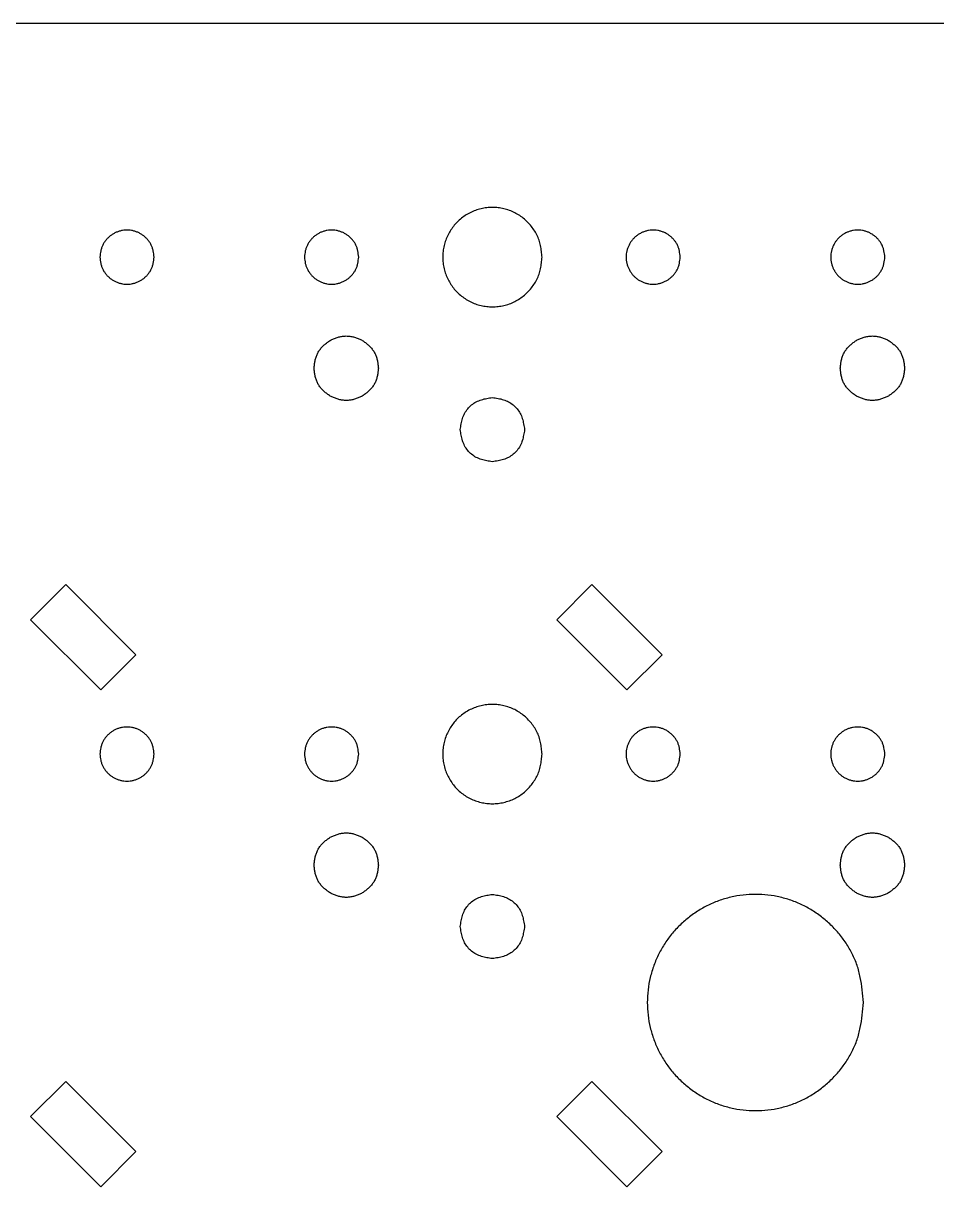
# Model space of a CAD drawing. Extents: x 1 to 215, y -90 to -6.
# Drawn here: x 28.76 to 60.01, y -45.49 to -5.68 of the extents above; entities that cross this region are included whole.
import ezdxf

# ---------------------------------------------------------------- set-up
doc = ezdxf.new("R2010")
doc.units = 0
for name, color, linetype in [('Cork_Diodes', 7, 'CONTINUOUS'), ('Cork_Holes', 7, 'CONTINUOUS'), ('Cork_Outline', 7, 'CONTINUOUS')]:
    doc.layers.add(name, color=color, linetype=linetype)

msp = doc.modelspace()

# ---------------------------------------------------------------- linework, layer by layer
at = {"layer": 'Cork_Diodes', "color": 2}
for points in [[(30.214178, -24.886792), (29.012758, -26.088212)], [(32.614177, -27.286801), (30.214178, -24.886792)], [(48.215158, -24.886792), (47.013738, -26.088212)], [(50.615157, -27.286801), (48.215158, -24.886792)], [(31.412759, -28.488221), (29.012758, -26.088212)], [(49.413737, -28.488221), (47.013738, -26.088212)], [(32.614177, -27.286801), (31.412759, -28.488221)], [(50.615157, -27.286801), (49.413737, -28.488221)], [(30.214178, -41.887012), (29.012758, -43.088432)], [(32.614177, -44.287021), (30.214178, -41.887012)], [(48.215158, -41.887012), (47.013738, -43.088432)], [(50.615157, -44.287021), (48.215158, -41.887012)], [(31.412759, -45.488441), (29.012758, -43.088432)], [(49.413737, -45.488441), (47.013738, -43.088432)], [(32.614177, -44.287021), (31.412759, -45.488441)], [(50.615157, -44.287021), (49.413737, -45.488441)]]:
    msp.add_lwpolyline(points, dxfattribs=at)
at = {"layer": 'Cork_Holes', "color": 1}
for points, knots in [([(46.509916, -13.685286), (46.503154, -13.751448), (46.489677, -13.883307), (46.460006, -14.079345), (46.411274, -14.270325), (46.33492, -14.451488), (46.235667, -14.620988), (46.116345, -14.778773), (45.979905, -14.923037), (45.827698, -15.051305), (45.661831, -15.160996), (45.484001, -15.25018), (45.296842, -15.318079), (45.103921, -15.363628), (44.907991, -15.386186), (44.711788, -15.386188), (44.515933, -15.363634), (44.323113, -15.318069), (44.135974, -15.250134), (43.957962, -15.160925), (43.791696, -15.051373), (43.639291, -14.923275), (43.503428, -14.779049), (43.385942, -14.620707), (43.287839, -14.450787), (43.209455, -14.269865), (43.152476, -14.080087), (43.117746, -13.884049), (43.106007, -13.685286), (43.117746, -13.486523), (43.152476, -13.290484), (43.209455, -13.100707), (43.287839, -12.919785), (43.385942, -12.749865), (43.503428, -12.591523), (43.639291, -12.447296), (43.791696, -12.319199), (43.957961, -12.209647), (44.135973, -12.120439), (44.323112, -12.052505), (44.515937, -12.006975), (44.711785, -11.984386), (44.907993, -11.984389), (45.103917, -12.006982), (45.296843, -12.052494), (45.484001, -12.120393), (45.661831, -12.209575), (45.827698, -12.319266), (45.979905, -12.447535), (46.116345, -12.591799), (46.235667, -12.749584), (46.33492, -12.919084), (46.411273, -13.100247), (46.460007, -13.291226), (46.489682, -13.487265), (46.503156, -13.619124), (46.509916, -13.685286)], [0, 0, 0, 0, 0.199511, 0.397619, 0.594372, 0.789098, 0.985319, 1.182187, 1.381317, 1.579793, 1.778027, 1.976498, 2.175217, 2.373979, 2.569805, 2.765573, 2.961313, 3.159932, 3.358595, 3.557251, 3.755903, 3.954561, 4.153184, 4.348959, 4.544746, 4.740525, 4.939158, 5.137817, 5.336466, 5.535115, 5.733774, 5.932407, 6.128186, 6.323973, 6.519748, 6.718371, 6.917029, 7.115681, 7.314337, 7.512997, 7.711611, 7.907354, 8.103122, 8.29895, 8.497707, 8.696423, 8.894895, 9.093128, 9.291605, 9.490735, 9.687603, 9.883824, 10.07855, 10.275303, 10.473412, 10.672922, 10.672922, 10.672922, 10.672922]), ([(33.235069, -13.685286), (33.23139, -13.721284), (33.224056, -13.793031), (33.207918, -13.8997), (33.181394, -14.003613), (33.139851, -14.102184), (33.085846, -14.194408), (33.02092, -14.280261), (32.946683, -14.358762), (32.863862, -14.428559), (32.773611, -14.488248), (32.676852, -14.536781), (32.575014, -14.573715), (32.470044, -14.598501), (32.363429, -14.610704), (32.256679, -14.610709), (32.150111, -14.598492), (32.045183, -14.57376), (31.943363, -14.536769), (31.846509, -14.488208), (31.756038, -14.428596), (31.673111, -14.358892), (31.599189, -14.28041), (31.535259, -14.194256), (31.481881, -14.101803), (31.43923, -14.003363), (31.408227, -13.900103), (31.38933, -13.793435), (31.382942, -13.685286), (31.389329, -13.577137), (31.408223, -13.470468), (31.439231, -13.367209), (31.481881, -13.268769), (31.535259, -13.176315), (31.599189, -13.090162), (31.673109, -13.011679), (31.756038, -12.941977), (31.846501, -12.88236), (31.943367, -12.833832), (32.04519, -12.796867), (32.150105, -12.772066), (32.256679, -12.759867), (32.36343, -12.759864), (32.470039, -12.772082), (32.575024, -12.796811), (32.676848, -12.833793), (32.773611, -12.882322), (32.863861, -12.942013), (32.946682, -13.011809), (33.020917, -13.090312), (33.085845, -13.176163), (33.139849, -13.268388), (33.181396, -13.366958), (33.207913, -13.470873), (33.224059, -13.57754), (33.231391, -13.649287), (33.235069, -13.685286)], [0, 0, 0, 0, 0.108553, 0.21635, 0.323408, 0.429357, 0.53612, 0.643238, 0.751593, 0.85959, 0.967456, 1.075448, 1.183572, 1.291721, 1.398267, 1.504788, 1.611288, 1.719349, 1.827449, 1.93555, 2.043643, 2.151738, 2.259817, 2.366341, 2.472869, 2.57939, 2.68747, 2.795567, 2.903651, 3.011736, 3.119833, 3.227913, 3.334435, 3.440963, 3.547486, 3.655564, 3.76366, 3.871754, 3.979841, 4.087936, 4.196008, 4.302508, 4.409029, 4.515575, 4.623717, 4.731849, 4.839844, 4.947709, 5.055706, 5.16406, 5.271178, 5.377942, 5.483891, 5.590948, 5.698746, 5.807299, 5.807299, 5.807299, 5.807299]), ([(40.235055, -13.685286), (40.231376, -13.721284), (40.224042, -13.793031), (40.207904, -13.8997), (40.18138, -14.003613), (40.139837, -14.102184), (40.085832, -14.194409), (40.020903, -14.28026), (39.946668, -14.358763), (39.863847, -14.428559), (39.773597, -14.488249), (39.676837, -14.53678), (39.574999, -14.573715), (39.47003, -14.598501), (39.363415, -14.610704), (39.256665, -14.610709), (39.150097, -14.598492), (39.045169, -14.57376), (38.943349, -14.536769), (38.846495, -14.488208), (38.756023, -14.428597), (38.673096, -14.358892), (38.599175, -14.28041), (38.535245, -14.194256), (38.481867, -14.101803), (38.439216, -14.003363), (38.408213, -13.900103), (38.389316, -13.793435), (38.382928, -13.685286), (38.389315, -13.577137), (38.408209, -13.470468), (38.439217, -13.367209), (38.481867, -13.268769), (38.535245, -13.176315), (38.599175, -13.090162), (38.673095, -13.011679), (38.756024, -12.941977), (38.846487, -12.88236), (38.943353, -12.833832), (39.045176, -12.796867), (39.150091, -12.772066), (39.256665, -12.759867), (39.363416, -12.759864), (39.470025, -12.772082), (39.575009, -12.796811), (39.676833, -12.833793), (39.773597, -12.882322), (39.863847, -12.942013), (39.946668, -13.011809), (40.020903, -13.090312), (40.085831, -13.176163), (40.139835, -13.268388), (40.181382, -13.366958), (40.207899, -13.470873), (40.224045, -13.57754), (40.231377, -13.649287), (40.235055, -13.685286)], [0, 0, 0, 0, 0.108553, 0.21635, 0.323408, 0.429357, 0.536121, 0.643239, 0.751593, 0.85959, 0.967456, 1.075449, 1.183572, 1.29172, 1.398267, 1.504788, 1.611287, 1.719349, 1.827449, 1.93555, 2.043643, 2.151738, 2.259817, 2.36634, 2.472868, 2.57939, 2.687469, 2.795567, 2.903651, 3.011735, 3.119833, 3.227913, 3.334434, 3.440962, 3.547486, 3.655564, 3.763659, 3.871753, 3.97984, 4.087936, 4.196008, 4.302507, 4.409028, 4.515575, 4.623716, 4.731848, 4.839843, 4.947709, 5.055706, 5.16406, 5.271178, 5.377942, 5.483891, 5.590948, 5.698745, 5.807299, 5.807299, 5.807299, 5.807299]), ([(51.235033, -13.685286), (51.231354, -13.721284), (51.22402, -13.793031), (51.207882, -13.8997), (51.181358, -14.003613), (51.139815, -14.102184), (51.08581, -14.194408), (51.020884, -14.280261), (50.946647, -14.358762), (50.863826, -14.428559), (50.773575, -14.488248), (50.676815, -14.53678), (50.574977, -14.573715), (50.470008, -14.598501), (50.363393, -14.610704), (50.256643, -14.610709), (50.150075, -14.598492), (50.045147, -14.57376), (49.943327, -14.536769), (49.846473, -14.488208), (49.756001, -14.428597), (49.673074, -14.358892), (49.599153, -14.28041), (49.535223, -14.194256), (49.481845, -14.101803), (49.439194, -14.003363), (49.408191, -13.900103), (49.389294, -13.793435), (49.382906, -13.685286), (49.389293, -13.577137), (49.408187, -13.470468), (49.439195, -13.367209), (49.481845, -13.268769), (49.535223, -13.176315), (49.599153, -13.090162), (49.673073, -13.011679), (49.756002, -12.941977), (49.846465, -12.88236), (49.943331, -12.833832), (50.045154, -12.796867), (50.150069, -12.772066), (50.256643, -12.759867), (50.363394, -12.759864), (50.470003, -12.772082), (50.574987, -12.796811), (50.676811, -12.833793), (50.773575, -12.882322), (50.863825, -12.942013), (50.946646, -13.011809), (51.020881, -13.090312), (51.085809, -13.176163), (51.139813, -13.268388), (51.18136, -13.366958), (51.207877, -13.470873), (51.224023, -13.57754), (51.231355, -13.649287), (51.235033, -13.685286)], [0, 0, 0, 0, 0.108553, 0.21635, 0.323408, 0.429357, 0.53612, 0.643238, 0.751593, 0.85959, 0.967456, 1.075449, 1.183573, 1.291721, 1.398267, 1.504788, 1.611288, 1.719349, 1.827449, 1.93555, 2.043644, 2.151739, 2.259817, 2.366341, 2.472869, 2.57939, 2.68747, 2.795567, 2.903652, 3.011736, 3.119833, 3.227913, 3.334435, 3.440963, 3.547486, 3.655564, 3.76366, 3.871754, 3.979841, 4.087936, 4.196008, 4.302508, 4.409029, 4.515575, 4.623716, 4.731848, 4.839844, 4.947709, 5.055706, 5.16406, 5.271178, 5.377942, 5.483891, 5.590948, 5.698746, 5.807299, 5.807299, 5.807299, 5.807299]), ([(58.235019, -13.685286), (58.23134, -13.721284), (58.224006, -13.793031), (58.207868, -13.8997), (58.181344, -14.003613), (58.139801, -14.102184), (58.085796, -14.194409), (58.020867, -14.28026), (57.946632, -14.358763), (57.863811, -14.428559), (57.773561, -14.488249), (57.676801, -14.53678), (57.574963, -14.573715), (57.469994, -14.598501), (57.363379, -14.610704), (57.256629, -14.610709), (57.150061, -14.598492), (57.045133, -14.57376), (56.943313, -14.536769), (56.846459, -14.488208), (56.755988, -14.428596), (56.673061, -14.358892), (56.599139, -14.28041), (56.535209, -14.194256), (56.481831, -14.101803), (56.43918, -14.003363), (56.408177, -13.900103), (56.38928, -13.793435), (56.382892, -13.685286), (56.389279, -13.577137), (56.408173, -13.470468), (56.439181, -13.367209), (56.481831, -13.268769), (56.535209, -13.176315), (56.599139, -13.090162), (56.673059, -13.011679), (56.755988, -12.941977), (56.846451, -12.88236), (56.943317, -12.833832), (57.04514, -12.796867), (57.150055, -12.772066), (57.256629, -12.759867), (57.36338, -12.759864), (57.469989, -12.772082), (57.574973, -12.796811), (57.676797, -12.833793), (57.773561, -12.882322), (57.863811, -12.942013), (57.946632, -13.011809), (58.020867, -13.090312), (58.085795, -13.176163), (58.139799, -13.268388), (58.181346, -13.366958), (58.207863, -13.470873), (58.224009, -13.57754), (58.231341, -13.649287), (58.235019, -13.685286)], [0, 0, 0, 0, 0.108553, 0.21635, 0.323408, 0.429357, 0.536121, 0.643239, 0.751593, 0.85959, 0.967456, 1.075449, 1.183572, 1.29172, 1.398267, 1.504788, 1.611287, 1.719349, 1.827449, 1.93555, 2.043642, 2.151738, 2.259817, 2.36634, 2.472868, 2.57939, 2.687469, 2.795567, 2.903651, 3.011735, 3.119832, 3.227913, 3.334434, 3.440962, 3.547486, 3.655564, 3.763659, 3.871753, 3.97984, 4.087936, 4.196008, 4.302507, 4.409028, 4.515575, 4.623716, 4.731847, 4.839843, 4.947709, 5.055706, 5.16406, 5.271178, 5.377942, 5.483891, 5.590948, 5.698745, 5.807299, 5.807299, 5.807299, 5.807299]), ([(38.709928, -17.485285), (38.714394, -17.442604), (38.723303, -17.35745), (38.742619, -17.230638), (38.773913, -17.106684), (38.822375, -16.988589), (38.886, -16.878387), (38.964053, -16.777375), (39.05575, -16.68829), (39.155909, -16.60815), (39.225198, -16.557859), (39.259928, -16.532652)], [0, 0, 0, 0, 0.128737, 0.256844, 0.384549, 0.511268, 0.638499, 0.765225, 0.892934, 1.021036, 1.149772, 1.149772, 1.149772, 1.149772]), ([(39.259928, -16.532652), (39.299122, -16.515179), (39.377318, -16.480318), (39.496795, -16.433639), (39.619793, -16.398771), (39.7463, -16.381697), (39.873555, -16.381691), (40.000052, -16.398788), (40.123073, -16.433572), (40.242536, -16.4803), (40.320733, -16.515173), (40.359928, -16.532652)], [0, 0, 0, 0, 0.128733, 0.256834, 0.384538, 0.511267, 0.6385, 0.765226, 0.892919, 1.02103, 1.149773, 1.149773, 1.149773, 1.149773]), ([(40.359928, -16.532652), (40.394658, -16.557859), (40.463947, -16.60815), (40.564106, -16.68829), (40.655803, -16.777375), (40.733856, -16.878387), (40.797481, -16.988589), (40.845943, -17.106684), (40.877239, -17.230638), (40.896559, -17.35745), (40.905464, -17.442603), (40.909928, -17.485285)], [0, 0, 0, 0, 0.128735, 0.256838, 0.384546, 0.511273, 0.638504, 0.765223, 0.892928, 1.021036, 1.149772, 1.149772, 1.149772, 1.149772]), ([(56.709892, -17.485285), (56.714358, -17.442604), (56.723267, -17.35745), (56.742583, -17.230638), (56.773877, -17.106684), (56.822339, -16.988589), (56.885964, -16.878387), (56.964017, -16.777375), (57.055714, -16.68829), (57.155873, -16.60815), (57.225162, -16.557859), (57.259892, -16.532652)], [0, 0, 0, 0, 0.128737, 0.256844, 0.384549, 0.511268, 0.638499, 0.765225, 0.892934, 1.021036, 1.149772, 1.149772, 1.149772, 1.149772]), ([(57.259892, -16.532652), (57.299086, -16.515179), (57.377282, -16.480318), (57.496759, -16.433639), (57.619757, -16.398771), (57.746264, -16.381697), (57.873519, -16.381691), (58.000016, -16.398788), (58.123037, -16.433572), (58.2425, -16.4803), (58.320697, -16.515173), (58.359892, -16.532652)], [0, 0, 0, 0, 0.128733, 0.256834, 0.384538, 0.511267, 0.6385, 0.765226, 0.892919, 1.02103, 1.149773, 1.149773, 1.149773, 1.149773]), ([(58.359892, -16.532652), (58.394622, -16.557859), (58.463911, -16.60815), (58.56407, -16.68829), (58.655767, -16.777375), (58.73382, -16.878387), (58.797445, -16.988589), (58.845907, -17.106684), (58.877203, -17.230638), (58.896523, -17.35745), (58.905428, -17.442603), (58.909892, -17.485285)], [0, 0, 0, 0, 0.128735, 0.256838, 0.384546, 0.511273, 0.638504, 0.765223, 0.892928, 1.021036, 1.149772, 1.149772, 1.149772, 1.149772]), ([(39.259928, -18.437917), (39.225198, -18.41271), (39.155909, -18.362419), (39.05575, -18.282279), (38.964053, -18.193194), (38.885999, -18.09218), (38.822371, -17.98197), (38.773918, -17.863865), (38.742617, -17.739914), (38.723298, -17.61311), (38.714392, -17.527963), (38.709928, -17.485285)], [0, 0, 0, 0, 0.128735, 0.256838, 0.384546, 0.511274, 0.638511, 0.765247, 0.892945, 1.02104, 1.14977, 1.14977, 1.14977, 1.14977]), ([(40.909928, -17.485285), (40.905462, -17.527963), (40.896553, -17.61311), (40.877237, -17.739914), (40.845938, -17.863866), (40.797485, -17.981969), (40.733857, -18.09218), (40.655803, -18.193194), (40.564106, -18.282279), (40.463947, -18.362419), (40.394658, -18.41271), (40.359928, -18.437917)], [0, 0, 0, 0, 0.12873, 0.256825, 0.384523, 0.511259, 0.638496, 0.765223, 0.892932, 1.021034, 1.14977, 1.14977, 1.14977, 1.14977]), ([(57.259892, -18.437917), (57.225162, -18.41271), (57.155873, -18.362419), (57.055714, -18.282279), (56.964017, -18.193194), (56.885963, -18.09218), (56.822335, -17.98197), (56.773882, -17.863865), (56.742581, -17.739914), (56.723262, -17.61311), (56.714356, -17.527963), (56.709892, -17.485285)], [0, 0, 0, 0, 0.128735, 0.256838, 0.384546, 0.511274, 0.638511, 0.765247, 0.892945, 1.02104, 1.14977, 1.14977, 1.14977, 1.14977]), ([(58.909892, -17.485285), (58.905426, -17.527963), (58.896517, -17.61311), (58.877201, -17.739914), (58.845902, -17.863866), (58.797449, -17.981969), (58.733821, -18.09218), (58.655767, -18.193194), (58.56407, -18.282279), (58.463911, -18.362419), (58.394622, -18.41271), (58.359892, -18.437917)], [0, 0, 0, 0, 0.12873, 0.256825, 0.384523, 0.511259, 0.638496, 0.765223, 0.892932, 1.021034, 1.14977, 1.14977, 1.14977, 1.14977]), ([(40.359928, -18.437917), (40.320734, -18.455389), (40.242538, -18.490247), (40.123056, -18.536914), (40.000064, -18.571802), (39.873554, -18.588871), (39.746301, -18.588879), (39.619804, -18.571781), (39.496783, -18.536997), (39.37732, -18.490269), (39.299123, -18.455396), (39.259928, -18.437917)], [0, 0, 0, 0, 0.128731, 0.256831, 0.38454, 0.511266, 0.638499, 0.765225, 0.892918, 1.021028, 1.149771, 1.149771, 1.149771, 1.149771]), ([(43.709918, -19.585282), (43.719978, -19.521188), (43.739975, -19.393773), (43.783263, -19.205846), (43.853539, -19.027739), (43.960226, -18.869563), (44.094205, -18.735585), (44.25238, -18.628895), (44.430486, -18.558618), (44.618409, -18.515326), (44.745824, -18.495334), (44.809918, -18.485277)], [0, 0, 0, 0, 0.194621, 0.386895, 0.577571, 0.765401, 0.955016, 1.142857, 1.333525, 1.525797, 1.720417, 1.720417, 1.720417, 1.720417]), ([(44.809918, -18.485277), (44.874012, -18.495334), (45.001427, -18.515326), (45.189349, -18.558618), (45.367456, -18.628895), (45.525631, -18.735585), (45.65961, -18.869563), (45.766297, -19.027739), (45.836572, -19.205846), (45.87986, -19.393773), (45.899858, -19.521188), (45.909918, -19.585282)], [0, 0, 0, 0, 0.194619, 0.38689, 0.57756, 0.7654, 0.955015, 1.142846, 1.333521, 1.525796, 1.720416, 1.720416, 1.720416, 1.720416]), ([(58.359892, -18.437917), (58.320698, -18.455389), (58.242502, -18.490247), (58.12302, -18.536914), (58.000028, -18.571802), (57.873518, -18.588871), (57.746265, -18.588879), (57.619768, -18.571781), (57.496747, -18.536997), (57.377284, -18.490269), (57.299087, -18.455396), (57.259892, -18.437917)], [0, 0, 0, 0, 0.128731, 0.256831, 0.38454, 0.511266, 0.638499, 0.765225, 0.892918, 1.021028, 1.149771, 1.149771, 1.149771, 1.149771]), ([(44.809918, -20.685288), (44.745824, -20.675224), (44.61841, -20.655217), (44.430486, -20.611922), (44.252386, -20.54164), (44.0942, -20.434973), (43.96022, -20.30099), (43.853549, -20.142806), (43.783259, -19.96471), (43.739976, -19.776789), (43.719978, -19.649376), (43.709918, -19.585282)], [0, 0, 0, 0, 0.194622, 0.386896, 0.577565, 0.765396, 0.955011, 1.142856, 1.333514, 1.525782, 1.720402, 1.720402, 1.720402, 1.720402]), ([(45.909918, -19.585282), (45.899858, -19.649376), (45.87986, -19.776789), (45.836575, -19.964709), (45.766287, -20.142806), (45.659616, -20.30099), (45.525636, -20.434973), (45.36745, -20.54164), (45.18935, -20.611922), (45.001426, -20.655217), (44.874012, -20.675224), (44.809918, -20.685288)], [0, 0, 0, 0, 0.19462, 0.386888, 0.577546, 0.765391, 0.955006, 1.142837, 1.333507, 1.52578, 1.720402, 1.720402, 1.720402, 1.720402]), ([(46.509916, -30.685241), (46.503154, -30.751403), (46.489677, -30.883262), (46.460006, -31.079301), (46.411274, -31.270281), (46.33492, -31.451443), (46.235668, -31.620944), (46.116341, -31.778729), (45.979911, -31.923004), (45.827698, -32.051267), (45.661828, -32.160951), (45.484001, -32.25014), (45.296845, -32.318053), (45.103918, -32.363573), (44.907993, -32.386165), (44.711786, -32.386167), (44.515936, -32.36358), (44.32311, -32.318043), (44.135973, -32.250094), (43.957964, -32.160879), (43.791696, -32.051334), (43.639285, -31.923242), (43.503432, -31.779004), (43.385941, -31.620663), (43.287839, -31.450742), (43.209455, -31.26982), (43.152476, -31.080043), (43.117746, -30.884004), (43.106007, -30.685242), (43.117746, -30.486481), (43.152474, -30.290451), (43.209458, -30.100684), (43.287838, -29.919767), (43.385941, -29.749846), (43.503432, -29.591505), (43.639285, -29.447267), (43.791696, -29.319175), (43.957964, -29.20963), (44.135973, -29.120415), (44.32311, -29.052466), (44.515936, -29.006929), (44.711786, -28.984342), (44.907993, -28.984344), (45.103917, -29.006936), (45.296844, -29.052456), (45.484, -29.120369), (45.661828, -29.209558), (45.827698, -29.319242), (45.979911, -29.447505), (46.116341, -29.59178), (46.235668, -29.749565), (46.33492, -29.919066), (46.41127, -30.100223), (46.460009, -30.291193), (46.489682, -30.487223), (46.503156, -30.61908), (46.509916, -30.685241)], [0, 0, 0, 0, 0.199511, 0.397619, 0.594372, 0.789098, 0.985319, 1.182187, 1.381325, 1.579798, 1.778028, 1.976503, 2.175223, 2.373983, 2.569811, 2.765579, 2.961321, 3.159937, 3.358602, 3.557261, 3.755909, 3.954563, 4.153195, 4.34897, 4.544757, 4.740536, 4.939169, 5.137828, 5.336477, 5.535125, 5.733777, 5.932392, 6.128171, 6.323958, 6.519733, 6.718365, 6.917019, 7.115668, 7.314327, 7.512991, 7.711607, 7.90735, 8.103118, 8.298946, 8.497705, 8.696425, 8.8949, 9.09313, 9.291603, 9.490741, 9.687609, 9.88383, 10.078556, 10.275292, 10.473393, 10.672903, 10.672903, 10.672903, 10.672903]), ([(33.235069, -30.685241), (33.23139, -30.721244), (33.224057, -30.792992), (33.207919, -30.899662), (33.181389, -31.003575), (33.139854, -31.102155), (33.085847, -31.194388), (33.020922, -31.280242), (32.946684, -31.358738), (32.86386, -31.428521), (32.77361, -31.488203), (32.676852, -31.536737), (32.575013, -31.573674), (32.470047, -31.598489), (32.363429, -31.610684), (32.256679, -31.610691), (32.150111, -31.598475), (32.045181, -31.573736), (31.943364, -31.53673), (31.846513, -31.488163), (31.75604, -31.428559), (31.67311, -31.358867), (31.599187, -31.280391), (31.535258, -31.194236), (31.481877, -31.101774), (31.439235, -31.003325), (31.408226, -30.900064), (31.389329, -30.793396), (31.382942, -30.685247), (31.389329, -30.577098), (31.408226, -30.47043), (31.439228, -30.367167), (31.481881, -30.268725), (31.535259, -30.176271), (31.599189, -30.090117), (31.673108, -30.011636), (31.756034, -29.941937), (31.846512, -29.882348), (31.943363, -29.833791), (32.045189, -29.796824), (32.150104, -29.772021), (32.256679, -29.759822), (32.36343, -29.759819), (32.470039, -29.772038), (32.575024, -29.796768), (32.676853, -29.833753), (32.7736, -29.88231), (32.863866, -29.941973), (32.946683, -30.011766), (33.020917, -30.090267), (33.085845, -30.176118), (33.139848, -30.268343), (33.181398, -30.366917), (33.20791, -30.470835), (33.22406, -30.577502), (33.231391, -30.649245), (33.235069, -30.685241)], [0, 0, 0, 0, 0.108565, 0.216356, 0.323408, 0.429374, 0.536144, 0.643262, 0.751612, 0.859601, 0.967463, 1.075456, 1.183582, 1.291735, 1.398282, 1.504802, 1.611302, 1.719365, 1.827469, 1.935573, 2.043662, 2.151749, 2.259823, 2.366348, 2.472882, 2.57942, 2.687494, 2.795586, 2.903682, 3.01176, 3.119852, 3.227943, 3.334465, 3.440993, 3.547516, 3.655593, 3.763684, 3.871768, 3.979864, 4.087962, 4.196034, 4.302533, 4.409054, 4.515601, 4.623743, 4.731877, 4.83988, 4.947736, 5.055728, 5.164081, 5.271199, 5.377963, 5.483912, 5.590981, 5.698772, 5.80732, 5.80732, 5.80732, 5.80732]), ([(40.235055, -30.685241), (40.231376, -30.721244), (40.224043, -30.792992), (40.207905, -30.899662), (40.181375, -31.003575), (40.13984, -31.102156), (40.085833, -31.194388), (40.020905, -31.280241), (39.946669, -31.358738), (39.863845, -31.428521), (39.773595, -31.488203), (39.676837, -31.536737), (39.574998, -31.573674), (39.470033, -31.598489), (39.363415, -31.610684), (39.256665, -31.610691), (39.150097, -31.598475), (39.045167, -31.573736), (38.943349, -31.53673), (38.846498, -31.488162), (38.756025, -31.428559), (38.673095, -31.358867), (38.599173, -31.280391), (38.535244, -31.194236), (38.481863, -31.101774), (38.439221, -31.003325), (38.408212, -30.900064), (38.389315, -30.793396), (38.382928, -30.685247), (38.389315, -30.577098), (38.408212, -30.47043), (38.439214, -30.367167), (38.481867, -30.268725), (38.535245, -30.176271), (38.599175, -30.090117), (38.673094, -30.011636), (38.75602, -29.941937), (38.846498, -29.882348), (38.943349, -29.833791), (39.045175, -29.796824), (39.15009, -29.772021), (39.256665, -29.759822), (39.363416, -29.759819), (39.470025, -29.772038), (39.57501, -29.796767), (39.676838, -29.833753), (39.773586, -29.88231), (39.863852, -29.941973), (39.946669, -30.011766), (40.020903, -30.090267), (40.085831, -30.176118), (40.139834, -30.268343), (40.181384, -30.366917), (40.207896, -30.470835), (40.224046, -30.577502), (40.231377, -30.649245), (40.235055, -30.685241)], [0, 0, 0, 0, 0.108565, 0.216356, 0.323408, 0.429374, 0.536144, 0.643263, 0.751612, 0.859601, 0.967463, 1.075457, 1.183582, 1.291734, 1.398281, 1.504802, 1.611302, 1.719364, 1.827469, 1.935573, 2.043663, 2.151749, 2.259823, 2.366347, 2.472881, 2.57942, 2.687494, 2.795585, 2.903682, 3.01176, 3.119851, 3.227943, 3.334464, 3.440992, 3.547516, 3.655593, 3.763684, 3.871768, 3.979863, 4.087961, 4.196033, 4.302533, 4.409054, 4.515601, 4.623742, 4.731876, 4.83988, 4.947735, 5.055728, 5.164081, 5.271199, 5.377963, 5.483912, 5.59098, 5.698772, 5.807319, 5.807319, 5.807319, 5.807319]), ([(51.235033, -30.685241), (51.231354, -30.721244), (51.224021, -30.792992), (51.207883, -30.899662), (51.181353, -31.003575), (51.139818, -31.102155), (51.085811, -31.194388), (51.020886, -31.280242), (50.946648, -31.358738), (50.863824, -31.428521), (50.773573, -31.488203), (50.676815, -31.536737), (50.574976, -31.573674), (50.470011, -31.598489), (50.363393, -31.610684), (50.256643, -31.610691), (50.150075, -31.598475), (50.045145, -31.573736), (49.943327, -31.53673), (49.846476, -31.488162), (49.756003, -31.428559), (49.673073, -31.358867), (49.599151, -31.280391), (49.535222, -31.194236), (49.481841, -31.101774), (49.439199, -31.003325), (49.40819, -30.900064), (49.389293, -30.793396), (49.382906, -30.685247), (49.389293, -30.577098), (49.40819, -30.47043), (49.439192, -30.367167), (49.481845, -30.268725), (49.535223, -30.176271), (49.599153, -30.090117), (49.673072, -30.011636), (49.755998, -29.941937), (49.846476, -29.882348), (49.943327, -29.833791), (50.045153, -29.796824), (50.150068, -29.772021), (50.256643, -29.759822), (50.363394, -29.759819), (50.470003, -29.772038), (50.574988, -29.796767), (50.676816, -29.833753), (50.773564, -29.88231), (50.86383, -29.941973), (50.946647, -30.011766), (51.020881, -30.090267), (51.085809, -30.176118), (51.139812, -30.268343), (51.181362, -30.366917), (51.207874, -30.470835), (51.224024, -30.577502), (51.231355, -30.649245), (51.235033, -30.685241)], [0, 0, 0, 0, 0.108565, 0.216356, 0.323408, 0.429374, 0.536144, 0.643262, 0.751612, 0.859601, 0.967463, 1.075457, 1.183583, 1.291735, 1.398282, 1.504802, 1.611302, 1.719365, 1.827469, 1.935573, 2.043663, 2.15175, 2.259824, 2.366348, 2.472882, 2.57942, 2.687494, 2.795586, 2.903682, 3.01176, 3.119852, 3.227943, 3.334465, 3.440993, 3.547516, 3.655593, 3.763684, 3.871768, 3.979864, 4.087962, 4.196034, 4.302533, 4.409054, 4.515601, 4.623742, 4.731876, 4.83988, 4.947736, 5.055728, 5.164081, 5.271199, 5.377963, 5.483912, 5.590981, 5.698772, 5.80732, 5.80732, 5.80732, 5.80732]), ([(58.235019, -30.685241), (58.23134, -30.721244), (58.224007, -30.792992), (58.207869, -30.899662), (58.181339, -31.003575), (58.139804, -31.102156), (58.085797, -31.194388), (58.020869, -31.280241), (57.946633, -31.358738), (57.863809, -31.428521), (57.773559, -31.488203), (57.676801, -31.536737), (57.574962, -31.573674), (57.469997, -31.598489), (57.363379, -31.610684), (57.256629, -31.610691), (57.150061, -31.598475), (57.045131, -31.573736), (56.943314, -31.53673), (56.846463, -31.488163), (56.75599, -31.428559), (56.67306, -31.358867), (56.599137, -31.280391), (56.535208, -31.194236), (56.481827, -31.101774), (56.439185, -31.003325), (56.408176, -30.900064), (56.389279, -30.793396), (56.382892, -30.685247), (56.389279, -30.577098), (56.408176, -30.47043), (56.439178, -30.367167), (56.481831, -30.268725), (56.535209, -30.176271), (56.599139, -30.090117), (56.673058, -30.011636), (56.755984, -29.941937), (56.846462, -29.882348), (56.943313, -29.833791), (57.045139, -29.796824), (57.150054, -29.772021), (57.256629, -29.759822), (57.36338, -29.759819), (57.469989, -29.772038), (57.574974, -29.796767), (57.676802, -29.833753), (57.77355, -29.88231), (57.863816, -29.941973), (57.946633, -30.011766), (58.020867, -30.090267), (58.085795, -30.176118), (58.139798, -30.268343), (58.181348, -30.366917), (58.20786, -30.470835), (58.22401, -30.577502), (58.231341, -30.649245), (58.235019, -30.685241)], [0, 0, 0, 0, 0.108565, 0.216356, 0.323408, 0.429374, 0.536144, 0.643263, 0.751612, 0.859601, 0.967463, 1.075457, 1.183582, 1.291734, 1.398281, 1.504802, 1.611302, 1.719364, 1.827469, 1.935573, 2.043662, 2.151749, 2.259823, 2.366347, 2.472881, 2.57942, 2.687494, 2.795585, 2.903681, 3.01176, 3.119851, 3.227943, 3.334464, 3.440992, 3.547516, 3.655593, 3.763684, 3.871768, 3.979863, 4.087961, 4.196033, 4.302533, 4.409054, 4.5156, 4.623742, 4.731875, 4.83988, 4.947735, 5.055728, 5.164081, 5.271199, 5.377963, 5.483912, 5.59098, 5.698772, 5.807319, 5.807319, 5.807319, 5.807319]), ([(39.259928, -33.532714), (39.299122, -33.515242), (39.377318, -33.480383), (39.496798, -33.433717), (39.619791, -33.398828), (39.746301, -33.381759), (39.873555, -33.381752), (40.000052, -33.39885), (40.123073, -33.433633), (40.242536, -33.480361), (40.320733, -33.515234), (40.359928, -33.532714)], [0, 0, 0, 0, 0.128731, 0.256829, 0.384537, 0.511265, 0.638499, 0.765225, 0.892918, 1.021028, 1.149771, 1.149771, 1.149771, 1.149771]), ([(57.259892, -33.532714), (57.299086, -33.515242), (57.377282, -33.480383), (57.496762, -33.433717), (57.619755, -33.398828), (57.746265, -33.381759), (57.873519, -33.381752), (58.000016, -33.39885), (58.123037, -33.433633), (58.2425, -33.480361), (58.320697, -33.515234), (58.359892, -33.532714)], [0, 0, 0, 0, 0.128731, 0.256829, 0.384537, 0.511265, 0.638499, 0.765225, 0.892918, 1.021028, 1.149771, 1.149771, 1.149771, 1.149771]), ([(38.709928, -34.485346), (38.714394, -34.442667), (38.723303, -34.357517), (38.742621, -34.230706), (38.77391, -34.106748), (38.822375, -33.98865), (38.886, -33.878449), (38.964053, -33.777436), (39.05575, -33.688351), (39.155909, -33.608211), (39.225198, -33.557921), (39.259928, -33.532714)], [0, 0, 0, 0, 0.128731, 0.256832, 0.384548, 0.511268, 0.638499, 0.765225, 0.892934, 1.021036, 1.149771, 1.149771, 1.149771, 1.149771]), ([(40.359928, -33.532714), (40.394658, -33.557921), (40.463947, -33.608211), (40.564106, -33.688351), (40.655803, -33.777436), (40.733856, -33.878449), (40.797481, -33.98865), (40.845945, -34.106749), (40.877237, -34.230706), (40.89656, -34.357517), (40.905465, -34.442667), (40.909928, -34.485346)], [0, 0, 0, 0, 0.128735, 0.256838, 0.384546, 0.511273, 0.638504, 0.765223, 0.89294, 1.021041, 1.149772, 1.149772, 1.149772, 1.149772]), ([(56.709892, -34.485346), (56.714358, -34.442667), (56.723267, -34.357517), (56.742585, -34.230706), (56.773874, -34.106748), (56.822339, -33.98865), (56.885964, -33.878449), (56.964017, -33.777436), (57.055714, -33.688351), (57.155873, -33.608211), (57.225162, -33.557921), (57.259892, -33.532714)], [0, 0, 0, 0, 0.128731, 0.256832, 0.384548, 0.511268, 0.638499, 0.765225, 0.892934, 1.021036, 1.149771, 1.149771, 1.149771, 1.149771]), ([(58.359892, -33.532714), (58.394622, -33.557921), (58.463911, -33.608211), (58.56407, -33.688351), (58.655767, -33.777436), (58.73382, -33.878449), (58.797445, -33.98865), (58.845909, -34.106749), (58.877201, -34.230706), (58.896524, -34.357517), (58.905429, -34.442667), (58.909892, -34.485346)], [0, 0, 0, 0, 0.128735, 0.256838, 0.384546, 0.511273, 0.638504, 0.765223, 0.89294, 1.021041, 1.149772, 1.149772, 1.149772, 1.149772]), ([(39.259928, -35.437978), (39.225198, -35.412771), (39.155909, -35.362481), (39.05575, -35.28234), (38.964053, -35.193256), (38.886, -35.092243), (38.822375, -34.982041), (38.773911, -34.863943), (38.74262, -34.739986), (38.723298, -34.613175), (38.714392, -34.528025), (38.709928, -34.485346)], [0, 0, 0, 0, 0.128735, 0.256838, 0.384546, 0.511273, 0.638504, 0.765223, 0.892939, 1.021041, 1.149772, 1.149772, 1.149772, 1.149772]), ([(40.909928, -34.485346), (40.905462, -34.528025), (40.896553, -34.613174), (40.877235, -34.739986), (40.845946, -34.863943), (40.797481, -34.982041), (40.733856, -35.092243), (40.655803, -35.193256), (40.564106, -35.28234), (40.463947, -35.362481), (40.394658, -35.412771), (40.359928, -35.437978)], [0, 0, 0, 0, 0.128731, 0.256832, 0.384548, 0.511268, 0.638499, 0.765225, 0.892934, 1.021036, 1.149771, 1.149771, 1.149771, 1.149771]), ([(57.259892, -35.437978), (57.225162, -35.412771), (57.155873, -35.362481), (57.055714, -35.28234), (56.964017, -35.193256), (56.885964, -35.092243), (56.822339, -34.982041), (56.773875, -34.863943), (56.742584, -34.739986), (56.723262, -34.613175), (56.714356, -34.528025), (56.709892, -34.485346)], [0, 0, 0, 0, 0.128735, 0.256838, 0.384546, 0.511273, 0.638504, 0.765223, 0.892939, 1.021041, 1.149772, 1.149772, 1.149772, 1.149772]), ([(58.909892, -34.485346), (58.905426, -34.528025), (58.896517, -34.613174), (58.877199, -34.739986), (58.84591, -34.863943), (58.797445, -34.982041), (58.73382, -35.092243), (58.655767, -35.193256), (58.56407, -35.28234), (58.463911, -35.362481), (58.394622, -35.412771), (58.359892, -35.437978)], [0, 0, 0, 0, 0.128731, 0.256832, 0.384548, 0.511268, 0.638499, 0.765225, 0.892934, 1.021036, 1.149771, 1.149771, 1.149771, 1.149771]), ([(40.359928, -35.437978), (40.320734, -35.45545), (40.242538, -35.490308), (40.123056, -35.536975), (40.000064, -35.571862), (39.873553, -35.588936), (39.746304, -35.588928), (39.619781, -35.571884), (39.496816, -35.536892), (39.377317, -35.490286), (39.299122, -35.455443), (39.259928, -35.437978)], [0, 0, 0, 0, 0.128731, 0.256831, 0.38454, 0.511266, 0.638499, 0.765225, 0.892949, 1.021038, 1.149758, 1.149758, 1.149758, 1.149758]), ([(43.709918, -36.585344), (43.719978, -36.52125), (43.739975, -36.393834), (43.783263, -36.205907), (43.853539, -36.027801), (43.960226, -35.869624), (44.094205, -35.735647), (44.252379, -35.628956), (44.430486, -35.558684), (44.61841, -35.515404), (44.745824, -35.495401), (44.809918, -35.485339)], [0, 0, 0, 0, 0.194621, 0.386895, 0.577571, 0.765401, 0.955016, 1.142857, 1.333523, 1.525794, 1.720415, 1.720415, 1.720415, 1.720415]), ([(44.809918, -35.485339), (44.874012, -35.495401), (45.001425, -35.515404), (45.189349, -35.558684), (45.367457, -35.628956), (45.525631, -35.735647), (45.65961, -35.869624), (45.766297, -36.0278), (45.836572, -36.205907), (45.87986, -36.393834), (45.899858, -36.52125), (45.909918, -36.585344)], [0, 0, 0, 0, 0.194621, 0.386891, 0.577558, 0.765399, 0.955014, 1.142844, 1.333519, 1.525794, 1.720415, 1.720415, 1.720415, 1.720415]), ([(57.509894, -39.185351), (57.49518, -39.329354), (57.465854, -39.616345), (57.401268, -40.043015), (57.295194, -40.458671), (57.129018, -40.85296), (56.913, -41.221867), (56.653288, -41.565276), (56.356347, -41.879282), (56.025068, -42.158456), (55.664053, -42.397174), (55.277018, -42.591291), (54.869675, -42.73908), (54.449782, -42.838176), (54.023354, -42.887319), (53.596319, -42.887324), (53.170056, -42.83819), (52.750383, -42.739057), (52.343081, -42.591191), (51.955653, -42.397017), (51.593768, -42.158604), (51.26206, -41.8798), (50.966375, -41.565875), (50.71066, -41.221256), (50.497143, -40.851434), (50.326548, -40.457669), (50.202527, -40.044631), (50.12694, -39.617959), (50.101389, -39.185357), (50.126941, -38.752758), (50.202528, -38.326095), (50.326549, -37.91306), (50.497143, -37.519295), (50.71066, -37.149473), (50.966375, -36.804854), (51.262061, -36.490926), (51.593772, -36.212121), (51.955642, -35.973679), (52.343086, -35.779535), (52.750383, -35.631669), (53.170057, -35.532545), (53.596317, -35.483383), (54.023355, -35.483388), (54.449781, -35.532559), (54.869675, -35.631646), (55.277014, -35.779434), (55.664063, -35.973522), (56.025064, -36.212269), (56.356346, -36.491445), (56.653287, -36.805453), (56.913, -37.148862), (57.129018, -37.517769), (57.295193, -37.912058), (57.401267, -38.327711), (57.465854, -38.754373), (57.49518, -39.041355), (57.509894, -39.185351)], [0, 0, 0, 0, 0.434237, 0.865415, 1.293632, 1.717444, 2.144506, 2.572977, 3.006394, 3.438374, 3.869815, 4.301785, 4.734289, 5.166884, 5.593096, 6.019178, 6.445201, 6.877485, 7.309868, 7.742239, 8.174591, 8.606965, 9.039279, 9.465372, 9.891489, 10.317593, 10.749901, 11.182278, 11.614639, 12.046981, 12.479352, 12.911659, 13.337762, 13.76388, 14.189973, 14.622288, 15.054665, 15.487028, 15.919391, 16.351771, 16.784055, 17.21008, 17.636162, 18.062376, 18.494972, 18.927473, 19.359434, 19.790885, 20.22287, 20.656287, 21.084759, 21.511821, 21.935633, 22.363848, 22.79502, 23.229238, 23.229238, 23.229238, 23.229238]), ([(58.359892, -35.437978), (58.320698, -35.45545), (58.242502, -35.490308), (58.12302, -35.536975), (58.000028, -35.571862), (57.873517, -35.588936), (57.746268, -35.588928), (57.619745, -35.571884), (57.49678, -35.536892), (57.377281, -35.490286), (57.299086, -35.455443), (57.259892, -35.437978)], [0, 0, 0, 0, 0.128731, 0.256831, 0.38454, 0.511266, 0.638499, 0.765225, 0.892949, 1.021038, 1.149758, 1.149758, 1.149758, 1.149758]), ([(44.809918, -37.685349), (44.745824, -37.675287), (44.61841, -37.655284), (44.430486, -37.612004), (44.252379, -37.541731), (44.094205, -37.435041), (43.960226, -37.301063), (43.853539, -37.142887), (43.783263, -36.964781), (43.739975, -36.776853), (43.719978, -36.649438), (43.709918, -36.585344)], [0, 0, 0, 0, 0.194621, 0.386892, 0.577558, 0.765399, 0.955014, 1.142844, 1.33352, 1.525794, 1.720415, 1.720415, 1.720415, 1.720415]), ([(45.909918, -36.585344), (45.899858, -36.649438), (45.87986, -36.776854), (45.836572, -36.96478), (45.766297, -37.142887), (45.65961, -37.301063), (45.525631, -37.435041), (45.367457, -37.541732), (45.189349, -37.612003), (45.001425, -37.655284), (44.874012, -37.675287), (44.809918, -37.685349)], [0, 0, 0, 0, 0.194621, 0.386895, 0.577571, 0.765401, 0.955016, 1.142857, 1.333524, 1.525794, 1.720415, 1.720415, 1.720415, 1.720415])]:
    msp.add_open_spline(points, degree=3, knots=knots, dxfattribs=at)
at = {"layer": 'Cork_Outline', "color": 7}
msp.add_lwpolyline([(3.30962, -5.683519), (212.30844, -5.683519)], dxfattribs=at)

doc.saveas('drawing.dxf')
